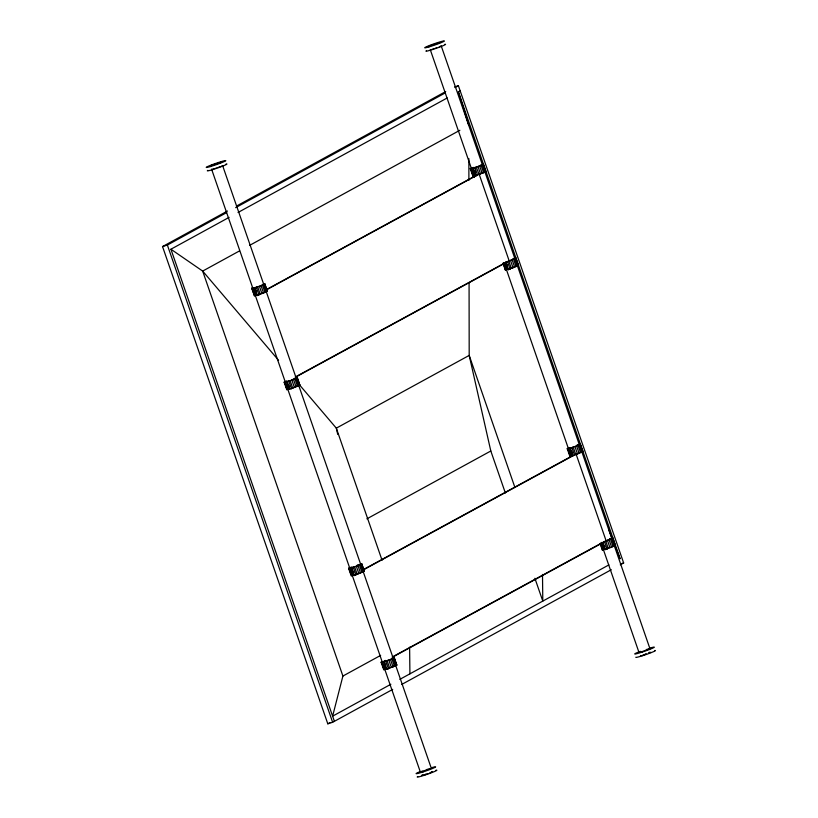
<?xml version="1.0" encoding="UTF-8"?>
<svg xmlns="http://www.w3.org/2000/svg" width="818" height="818" viewBox="0 0 818 818"><rect width="100%" height="100%" fill="white"/><g stroke="black" fill="none" stroke-linecap="round" stroke-linejoin="round"><path stroke-width="1.23" d="M507.129 264.572L507.538 266.279M255.973 292.445C254.449 292.517 255.656 289.49 255.686 292.231M287.813 385.984L288.457 386.27L287.67 384.91M288.1 386.393L288.028 384.797M352.067 571.424L352.507 570.974L352.936 572.457L351.955 570.698L352.65 572.907L352.507 570.974M352.578 572.569L352.425 571.301M474.225 172.884L474.154 171.289M385.268 666.292L384.695 666.067L384.992 664.799M506.884 266.351C506.454 269.357 505.974 262.322 506.792 266.382M571.547 452.773L570.76 451.413M571.189 452.886L571.117 451.291M603.531 545.453L603.684 546.721L603.776 546.076M229.091 217.373L170.921 249.224L202.67 271.085L342.906 676.046L332.619 716.159L390.871 684.267M256.075 290.339L256.433 292.128M475.452 172.864L474.931 172.199M385.523 664.175L385.667 665.443M257.742 286.74L254.429 287.875L256.964 295.206L254.766 295.768L251.637 288.396L252.813 287.752M253.059 287.803L254.009 287.885M260.431 294.01L257.292 295.543L254.756 288.222L256.208 287.241M254.756 288.222L257.895 286.689M261.76 285.257L264.827 283.938L263.304 284.102M254.245 295.819L252.016 288.14M257.292 295.543L258.498 294.736M266.249 291.637L261.719 293.57M261.903 293.58L259.367 286.259L257.639 286.852L260.185 294.183L265.012 292.404L267.363 291.259L264.827 283.938M475.156 175.522L472.865 176.136L470.258 168.713L471.434 168.068M471.669 168.13L472.62 168.201M476.505 167.005L475.064 167.987L477.6 175.318L475.912 175.87L473.377 168.539L474.818 167.557M480.381 165.584L483.438 164.254L481.925 164.418M473.97 175.389L472.865 176.136M478.898 174.387L482.17 173.293L479.634 165.972L476.26 167.179L479.041 174.336M482.17 173.293L485.974 171.586L483.366 164.152M289.03 389.041L286.74 389.644L284.132 382.221L286.474 381.076M292.916 387.844L289.787 389.378L287.251 382.047L288.693 381.065M287.251 382.047L290.38 380.513M291.862 380.084L294.398 387.405L292.67 388.008L290.134 380.687L297.312 377.763L295.799 377.926M295.574 386.894L299.848 385.094L297.312 377.763M511.536 268.161L508.397 269.695L505.861 262.374L509 260.84M510.289 260.39L515.933 258.079L513.142 258.6M508.397 269.695L509.849 268.713L505.35 269.971L503.479 263.335M509.982 268.672L518.469 265.41L515.851 257.977M353.171 567.252L351.72 568.234L354.255 575.555L355.707 574.573L351.208 575.831L348.601 568.398L350.942 567.263M351.72 568.234L354.859 566.7M356.137 566.25L361.781 563.939L360.268 564.113M354.255 575.555L357.394 574.021M360.053 573.07L364.317 571.271L361.781 563.939M567.211 448.724L570.003 448.203L572.539 455.534L569.829 456.147L567.211 448.724L568.387 448.08M568.633 448.131L570.637 447.916M576.005 454.338L572.866 455.871L570.33 448.55L571.782 447.569M570.33 448.55L573.469 447.017M574.757 446.567L580.402 444.266L578.878 444.43M570.923 455.401L569.829 456.147M581.833 451.965L580.852 452.497M575.852 454.389L582.937 451.587L580.33 444.164M391.362 667.416L388.826 660.095L387.098 660.688L389.634 668.02L391.362 667.416L393.008 666.813L390.472 659.482L383.877 661.711L386.413 669.042L385.145 669.39L383.703 669.656L381.086 662.232L382.272 661.588M382.507 661.639L383.458 661.721M389.879 667.846L386.75 669.38L384.215 662.059L385.656 661.077M384.215 662.059L387.343 660.525M393.172 658.142L392.19 658.684M391.219 659.093L394.276 657.774L392.763 657.938M384.808 668.909L383.703 669.656M386.75 669.38L387.947 668.572M393.008 666.813L396.812 665.095L394.276 657.774M608.5 548.162L605.361 549.696L602.825 542.375L605.964 540.841M605.811 540.892L612.886 538.091L611.373 538.254M603.418 549.226L602.242 549.87L605.034 549.359L604.308 547.262M603.664 549.287L604.614 549.359M606.557 548.888L608.347 548.224M611.158 547.211L615.422 545.412L612.815 537.988M395.442 664.717L431.352 768.409L420.687 771.895M421.546 775.484L422.528 774.953M432.517 771.773L431.536 772.315M640.259 652.294L638.991 652.427L640.944 651.476M614.062 545.033L649.962 648.725L640.249 652.294M640.474 655.586L641.424 655.668M392.701 689.4L332.629 722.284L327.803 723.818L162.537 246.576L227.465 211.034M236.412 206.126L445.728 91.544M162.537 246.576L167.373 245.042L226.688 212.568M235.645 207.66L444.961 93.078M455.033 87.557L458.387 85.716L623.653 562.958L620.289 564.809M238.038 212.476L447.211 97.966M468.806 125.389L458.397 91.841L460.176 90.87M239.572 250.881L202.67 271.085L278.57 360.288M249.633 245.369L459.859 130.287M366.873 518.847L490.81 450.994L469.195 355.411L469.072 282.568M342.906 676.046L380.656 655.382M399.838 679.359L608.889 564.911M327.803 723.818L330.043 722.591M401.669 684.482L611.322 569.717M422.712 771.987L423.969 771.292M641.322 652.304L642.59 651.619M423.877 775.352L425.984 774.206M642.498 655.678L645.647 653.95M266.269 289.644L477.784 174.5M266.484 289.828L479.113 174.07L509.174 260.87L295.421 377.231M295.206 377.047L506.72 261.903M363.233 569.655L572.508 455.718M363.448 569.839L576.077 454.082L606.138 540.882L392.384 657.243M392.17 657.058L602.559 542.518M440.902 46.094L439.266 46.841M221.617 166.105L222.598 165.563L263.928 284.93M481.352 165.164L482.334 164.633L481.066 164.766M262.742 284.848L263.222 284.275M286.218 381.311L285.237 381.842L287.558 381.413M287.844 388.898L286.74 389.644M359.695 564.849L360.186 564.277M610.801 539.001L611.291 538.428M650.821 652.304L649.175 653.04M472.344 167.802L473.315 167.393M515.412 266.729L516.383 266.32M296.791 386.413L298.253 385.421M351.658 567.078L350.196 568.07M361.259 572.59L362.722 571.608M612.365 546.741L613.827 545.749M421.362 771.578L422.323 771.159M220.645 166.514L218.058 167.506M481.7 173.385L484.808 171.872M260.553 285.738L262.476 285.083L265.012 292.404M511.659 259.879L514.819 258.457L513.561 258.59M576.128 446.066L579.287 444.634L576.976 445.064M356.331 566.26L358.867 573.592L357.139 574.185L354.603 566.864L359.439 565.085L361.975 572.416M607.437 540.412L609.972 547.733L608.244 548.336L605.709 541.015L610.545 539.236L613.081 546.557M384.153 660.903L385.36 660.433M390.002 659.574L391.924 658.909L394.47 666.241M392.538 666.895L395.646 665.382M429.348 773.204L430.565 772.724M477.794 166.565L481.096 165.4L483.632 172.721M259.183 286.239L261.024 285.646L263.56 292.977M513.009 267.731L510.473 260.4L508.745 261.003L511.291 268.324L513.009 267.731L514.665 267.118L512.129 259.797M291.668 380.073L295.717 378.1M577.488 453.908L574.942 446.587L573.224 447.18L575.76 454.511L577.488 453.908L579.134 453.305L576.598 445.974M609.778 547.723L611.619 547.13L609.083 539.808M435.237 48.323L436.679 47.812M478.796 174.5L480.524 173.897L477.988 166.575M292.772 387.896L296.044 386.802L293.509 379.48M357.241 574.072L360.513 572.978L357.977 565.657M645.157 654.523L646.598 654.022M427.978 773.705L421.607 775.566M215.216 168.457L216.627 168.007M476.362 167.056L470.258 168.713M473.377 168.539L475.064 167.987M473.939 172.475L474.583 172.762M258.877 294.531L260.277 294.061M506.72 265.778L506.107 264.838L506.352 266.382L507.078 266.596M290.237 380.564L284.132 382.221M573.316 447.068L570.003 448.203M357.323 564.972L358.356 564.747M354.705 566.751L348.601 568.398M352.793 571.383L352.139 571.087M352.282 572.16L352.936 572.457M385.135 665.872L384.45 664.533L384.849 664.942M389.736 667.897L388.192 668.398M426.352 769.677L427.753 769.227M454.767 86.872L458.387 85.716M574.747 454.501L576.077 454.082M621.24 563.725L623.653 562.958M432.558 49.162L433.837 48.783M474.573 167.731L473.039 168.201L475.575 175.522L474.307 175.87L471.771 168.549M509.604 268.877L508.07 269.347L505.534 262.026M352.65 575.565L350.114 568.234L352.916 567.416M646.363 649.533L647.641 649.155M642.478 655.371L643.756 654.983M213.948 168.856L211.688 169.357M251.637 288.396L255.063 287.588M257.598 294.92L255.339 295.431M354.562 574.921L352.732 575.391M609.461 538.898L610.525 538.602M381.086 662.232L384.521 661.425M387.057 668.746L384.736 669.175M648.807 652.529L649.87 652.232M429.031 768.828L430.084 768.542M431.505 49.469L430.299 49.683M484.46 171.749L485.974 171.586M265.84 291.423L267.363 291.259M516.945 265.574L518.397 265.308M507.651 269.357L506.383 269.49M298.335 385.258L299.848 385.094M613.909 545.575L615.422 545.412M395.298 665.259L396.812 665.095M648.705 648.858L649.962 648.725M431.25 771.916L432.027 771.732M582.866 451.485L580.535 446.311M363.734 571.22L364.317 571.271M604.901 546.69L604.39 546.035M353.795 572.549L353.079 571.322M474.859 170.727L474.829 171.923M299.194 384.521L336.321 428.151L382.078 560.289M572.242 452.804L571.588 451.107M289.153 386.3L288.549 384.859M604.042 546.598L603.684 546.721M474.011 171.422C472.63 170.072 474.849 175.083 474.328 172.24M603.459 545.258C602.212 543.765 603.97 548.633 603.848 546.352M609.042 530.35L612.723 539.829M614.563 544.563L620.095 558.786L458.397 91.841M255.615 291.627L255.001 290.697L255.819 292.455M483.06 164.51L485.595 171.841M515.555 258.335L518.091 265.666M580.023 444.522L582.559 451.843M612.508 538.346L615.054 545.667M483.939 167.353L485.023 170.492M515.34 258.038L517.876 265.359M612.304 538.039L614.114 543.275M441.209 45.89L482.548 165.246M484.665 171.187L515.115 259.296M517.221 265.196L579.41 444.961M581.915 452.006L611.966 539.011M482.262 164.899L484.798 172.23M514.747 258.723L517.293 266.054M579.226 444.91L581.762 452.231M611.711 538.735L614.246 546.056M513.581 259.224L516.117 266.556M578.05 445.401L580.586 452.732M507.549 261.811L510.084 269.142M572.017 447.998L574.553 455.319M604.512 541.823L607.048 549.144M602.856 543.08L603.582 545.166M504.624 263.427L506.802 269.705M568.735 448.561L571.271 455.882M601.22 542.385L603.756 549.706M430.657 50.798L471.577 168.958M473.663 174.98L474.501 177.394M506.23 269.03L568.438 448.673M603.091 548.745L638.991 652.437M470.841 168.764L473.377 176.085M503.336 262.588L505.872 269.909M567.804 448.765L570.34 456.096M600.657 543.643L602.835 549.921M470.994 169.5L473.172 175.778M568.674 451.608L570.126 455.79M600.443 543.336L602.621 549.614M503.111 263.59L505.35 269.971M600.064 543.592L602.314 549.972M514.951 487.548L469.195 355.411L336.321 428.151L337.722 434.358M490.81 450.994L505.371 493.019M534.89 578.285L542.794 601.097L542.498 574.44M264.746 283.836L267.281 291.157M297.241 377.66L299.777 384.992M361.709 563.837L364.245 571.168M394.204 657.672L396.74 664.993M264.449 284.194L266.985 291.515M296.934 378.018L299.47 385.35M361.403 564.195L363.949 571.526M393.898 658.03L396.433 665.351M264.592 284.94L265.686 288.079M296.719 377.722L299.265 385.043M361.198 563.899L363.366 570.177M266.433 292.159L296.075 377.763M298.58 385.002L360.789 564.645M363.294 571.884L393.356 658.695M263.641 284.582L266.187 291.903M296.136 378.407L298.672 385.738M360.605 564.584L363.141 571.915M393.1 658.418L395.636 665.74M294.971 378.908L297.507 386.229M256.443 287.67L258.979 294.991M288.938 381.495L291.474 388.826M353.407 567.672L355.942 575.003M385.891 661.506L388.438 668.827M286.913 381.709L289.449 389.031L288.181 389.378L285.646 382.057M351.392 567.886L353.928 575.207M253.151 288.233L255.697 295.554M382.609 662.069L385.145 669.39M211.627 169.275L252.956 288.642M255.461 295.871L285.523 382.681M287.609 388.703L349.818 568.357M352.323 575.586L382.384 662.396M384.47 668.429L420.38 772.11M252.23 288.437L254.766 295.768M284.715 382.272L287.261 389.593M349.194 568.449L351.73 575.77M381.679 662.273L384.215 669.605M284.511 381.965L286.678 388.243M348.979 568.142L351.147 574.42M381.832 663.02L384 669.298M170.921 249.224L334.398 721.312M167.373 245.042L332.629 722.284M571.353 452.528L570.575 451.025L571.393 452.783M409.613 647.191L409.92 673.848M468.867 158.61L468.898 180.338M444.665 44.356A10.419 0.695 -19.1 0 1 436.147 48.334A10.419 0.695 -19.1 0 1 426.475 50.685M654.584 650.566A10.419 0.695 -19.1 0 1 647.345 654.083A10.419 0.695 -19.1 0 1 635.831 657.263M650.136 648.02A10.419 0.695 -19.1 0 1 651.435 648.694A10.419 0.695 -19.1 0 1 636.394 653.776A10.419 0.695 -19.1 0 1 640.33 651.343M226.054 164.04A10.419 0.695 -19.1 0 1 217.527 168.017A10.419 0.695 -19.1 0 1 207.864 170.369M435.963 770.239A10.419 0.695 -19.1 0 1 427.446 774.217A10.419 0.695 -19.1 0 1 417.773 776.568M431.526 767.703A10.419 0.695 -19.1 0 1 433.397 768.122A10.419 0.695 -19.1 0 1 418.888 773.174A10.419 0.695 -19.1 0 1 419.542 771.875M287.435 384.603L288.253 386.72L287.435 384.603M210.768 165.696L221.433 162.199L210.768 165.696M429.389 46.012L440.043 42.516L429.389 46.012M428.898 46.923A10.419 0.695 -19.1 0 0 444.379 41.053A10.419 0.695 -19.1 0 0 430.411 45.133A10.419 0.695 -19.1 0 0 428.898 46.923M210.277 166.596A10.419 0.695 -19.1 0 0 225.758 160.737A10.419 0.695 -19.1 0 0 211.79 164.817A10.419 0.695 -19.1 0 0 210.277 166.596"/></g></svg>
